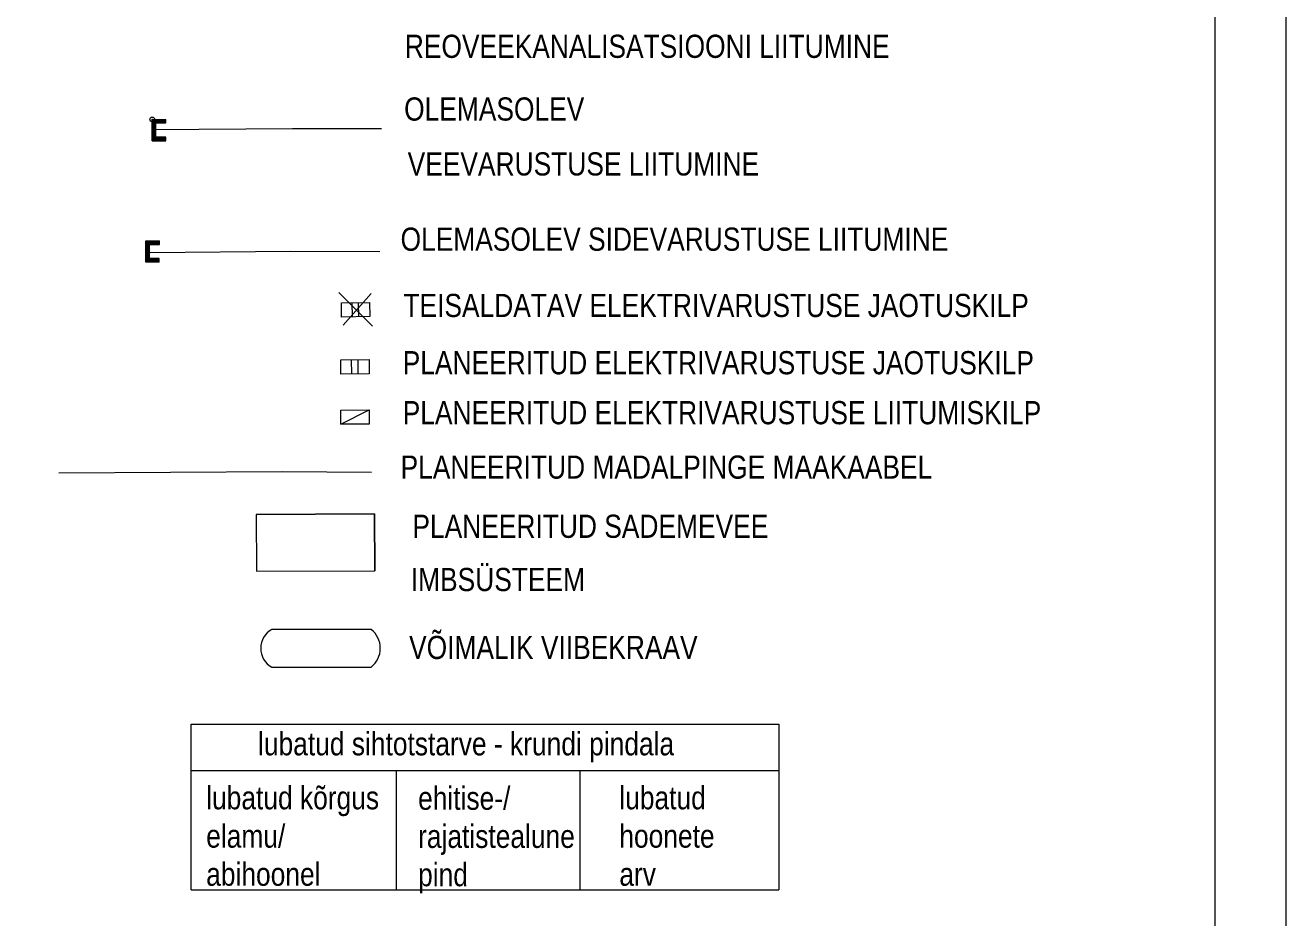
# Model space of a CAD drawing. Extents: x -1681 to 532, y 0 to 8657.
# Drawn here: x 532.3361 to 532.3893, y 6469.8124 to 6469.8501 of the extents above; entities that cross this region are included whole.
import ezdxf

# ---------------------------------------------------------------- set-up
doc = ezdxf.new("R2010")
doc.units = 0
doc.header["$LTSCALE"] = 0.00039
doc.header["$PDMODE"] = 32
doc.header["$PDSIZE"] = 0.000195
for name, color, linetype, lineweight in [('11', 7, 'Continuous', 13), ('12', 7, 'Continuous', 13), ('25', 7, 'Continuous', 13), ('33', 7, 'Continuous', 13), ('34', 7, 'Continuous', 13), ('9', 7, 'Continuous', 13)]:
    doc.layers.add(name, color=color, linetype=linetype, lineweight=lineweight)

msp = doc.modelspace()

# ---------------------------------------------------------------- linework, layer by layer
at = {"layer": '11'}
for p, q in [((532.34146, 6469.84521), (532.34146, 6469.84611)), ((532.34146, 6469.84611), (532.34203, 6469.84611)), ((532.34146, 6469.84582), (532.34175, 6469.84611)), ((532.34146, 6469.84586), (532.34171, 6469.84611)), ((532.34146, 6469.84589), (532.34168, 6469.84611)), ((532.34146, 6469.84593), (532.34164, 6469.84611)), ((532.34146, 6469.84596), (532.3416, 6469.84611)), ((532.34146, 6469.846), (532.34157, 6469.84611)), ((532.34146, 6469.84604), (532.34153, 6469.84611)), ((532.34146, 6469.84607), (532.3415, 6469.84611)), ((532.34146, 6469.84579), (532.34161, 6469.84594)), ((532.34154, 6469.84529), (532.34153, 6469.84604)), ((532.34153, 6469.84604), (532.34203, 6469.84604)), ((532.34161, 6469.84536), (532.34161, 6469.84596)), ((532.34161, 6469.84596), (532.34203, 6469.84596)), ((532.34163, 6469.84596), (532.34178, 6469.84611)), ((532.34167, 6469.84596), (532.34182, 6469.84611)), ((532.3417, 6469.84596), (532.34185, 6469.84611)), ((532.34174, 6469.84596), (532.34189, 6469.84611)), ((532.34177, 6469.84596), (532.34192, 6469.84611)), ((532.34181, 6469.84596), (532.34196, 6469.84611)), ((532.34184, 6469.84596), (532.34199, 6469.84611)), ((532.34188, 6469.84596), (532.34203, 6469.84611)), ((532.34191, 6469.84596), (532.34203, 6469.84608)), ((532.34195, 6469.84596), (532.34203, 6469.84605)), ((532.34198, 6469.84596), (532.34203, 6469.84601)), ((532.34202, 6469.84596), (532.34203, 6469.84598)), ((532.34203, 6469.84596), (532.34203, 6469.84611)), ((532.34146, 6469.84575), (532.34161, 6469.8459)), ((532.34146, 6469.84572), (532.34161, 6469.84587)), ((532.34146, 6469.84568), (532.34161, 6469.84583)), ((532.34146, 6469.84565), (532.34161, 6469.8458)), ((532.34146, 6469.84561), (532.34161, 6469.84576)), ((532.34146, 6469.84558), (532.34161, 6469.84573)), ((532.34146, 6469.84554), (532.34161, 6469.84569)), ((532.34146, 6469.8455), (532.34161, 6469.84566)), ((532.34146, 6469.84547), (532.34161, 6469.84562)), ((532.34146, 6469.84543), (532.34161, 6469.84558)), ((532.34146, 6469.8454), (532.34161, 6469.84555)), ((532.34146, 6469.84536), (532.34161, 6469.84551)), ((532.34146, 6469.84533), (532.34161, 6469.84548)), ((532.34146, 6469.84529), (532.34161, 6469.84544)), ((532.34146, 6469.84526), (532.34161, 6469.84541)), ((532.34146, 6469.84522), (532.34161, 6469.84537)), ((532.34149, 6469.84521), (532.34164, 6469.84536)), ((532.34152, 6469.84521), (532.34167, 6469.84536)), ((532.34204, 6469.84529), (532.34154, 6469.84529)), ((532.34156, 6469.84521), (532.34171, 6469.84536)), ((532.34159, 6469.84521), (532.34174, 6469.84536)), ((532.34204, 6469.84536), (532.34161, 6469.84536)), ((532.34163, 6469.84521), (532.34178, 6469.84536)), ((532.34166, 6469.84521), (532.34181, 6469.84536)), ((532.3417, 6469.84521), (532.34185, 6469.84536)), ((532.34173, 6469.84521), (532.34188, 6469.84536)), ((532.34177, 6469.84521), (532.34192, 6469.84536)), ((532.3418, 6469.84521), (532.34195, 6469.84536)), ((532.34184, 6469.84521), (532.34199, 6469.84536)), ((532.34187, 6469.84521), (532.34202, 6469.84536)), ((532.34191, 6469.84521), (532.34204, 6469.84534)), ((532.34195, 6469.84521), (532.34204, 6469.8453)), ((532.34198, 6469.84521), (532.34204, 6469.84527)), ((532.34202, 6469.84521), (532.34204, 6469.84523))]:
    msp.add_line(p, q, dxfattribs=at)
msp.add_lwpolyline([(532.34146, 6469.84521), (532.34204, 6469.84521), (532.34204, 6469.84536)], dxfattribs=at)
msp.add_point((532.34146, 6469.84611), dxfattribs=at)
at = {"layer": '12'}
msp.add_lwpolyline([(532.34146, 6469.84568), (532.34739, 6469.84573), (532.35115, 6469.84572)], dxfattribs=at)
at = {"layer": '25'}
for points in [[(532.38934, 6469.75882), (532.17934, 6469.75882), (532.17934, 6469.90732), (532.38934, 6469.90732)], [(532.38634, 6469.76182), (532.19134, 6469.76182), (532.19134, 6469.90432), (532.38634, 6469.90432)]]:
    msp.add_lwpolyline(points, close=True, dxfattribs=at)
at = {"layer": '33'}
for p, q in [((532.34992, 6469.83777), (532.34991, 6469.83837)), ((532.35019, 6469.83777), (532.35018, 6469.83837)), ((532.34989, 6469.83535), (532.34988, 6469.83595)), ((532.35016, 6469.83536), (532.35016, 6469.83595)), ((532.34943, 6469.83323), (532.35062, 6469.83384))]:
    msp.add_line(p, q, dxfattribs=at)
for points in [[(532.35065, 6469.83778), (532.34946, 6469.83776), (532.34945, 6469.83836), (532.35064, 6469.83837)], [(532.35062, 6469.83536), (532.34943, 6469.83535), (532.34942, 6469.83595), (532.35062, 6469.83596)], [(532.35062, 6469.83324), (532.34943, 6469.83323), (532.34942, 6469.83383), (532.35062, 6469.83384)]]:
    msp.add_lwpolyline(points, close=True, dxfattribs=at)
msp.add_lwpolyline([(532.33752, 6469.83118), (532.34695, 6469.83123), (532.35072, 6469.83121)], dxfattribs=at)
at = {"layer": '34'}
for p, q in [((532.34934, 6469.83879), (532.35077, 6469.83738)), ((532.35071, 6469.83875), (532.34952, 6469.83742)), ((532.34585, 6469.82942), (532.35085, 6469.82944)), ((532.35085, 6469.82944), (532.35086, 6469.82704)), ((532.34585, 6469.82942), (532.34586, 6469.82702)), ((532.34586, 6469.82702), (532.35086, 6469.82704)), ((532.35071, 6469.82456), (532.3465, 6469.82456)), ((532.35071, 6469.82456), (532.3465, 6469.82456)), ((532.3465, 6469.82296), (532.35071, 6469.82296)), ((532.3465, 6469.82296), (532.35071, 6469.82296)), ((532.3431, 6469.81356), (532.3431, 6469.82056)), ((532.3431, 6469.8186), (532.36793, 6469.8186)), ((532.35178, 6469.81356), (532.35178, 6469.8186)), ((532.35953, 6469.81356), (532.35953, 6469.8186)), ((532.3431, 6469.81356), (532.36793, 6469.81356))]:
    msp.add_line(p, q, dxfattribs=at)
msp.add_lwpolyline([(532.35085, 6469.82944), (532.34585, 6469.82942), (532.34586, 6469.82702), (532.35086, 6469.82704)], close=True, dxfattribs=at)
msp.add_lwpolyline([(532.3431, 6469.82056), (532.36793, 6469.82056), (532.36793, 6469.81356)], dxfattribs=at)
for centre, radius, start, end in [((532.3469527, 6469.8237641), 0.00091158, 119.17111, 240.82888), ((532.3469527, 6469.8237641), 0.00091158, 119.17111, 240.82888), ((532.3500776, 6469.8237641), 0.00101676, 308.47875, 51.52125), ((532.3500776, 6469.8237641), 0.00101676, 308.47875, 51.52125)]:
    msp.add_arc(centre, radius, start, end, dxfattribs=at)
at = {"layer": '9'}
for p, q in [((532.34119, 6469.84008), (532.34119, 6469.84098)), ((532.34119, 6469.84098), (532.34177, 6469.84098)), ((532.34119, 6469.84069), (532.34148, 6469.84098)), ((532.34119, 6469.84073), (532.34144, 6469.84098)), ((532.34119, 6469.84077), (532.34141, 6469.84098)), ((532.34119, 6469.8408), (532.34137, 6469.84098)), ((532.34119, 6469.84084), (532.34134, 6469.84098)), ((532.34119, 6469.84087), (532.3413, 6469.84098)), ((532.34119, 6469.84091), (532.34127, 6469.84098)), ((532.34119, 6469.84094), (532.34123, 6469.84098)), ((532.34119, 6469.84098), (532.3412, 6469.84098)), ((532.34119, 6469.84066), (532.34134, 6469.84081)), ((532.34119, 6469.84062), (532.34134, 6469.84077)), ((532.34119, 6469.84059), (532.34134, 6469.84074)), ((532.34119, 6469.84055), (532.34134, 6469.8407)), ((532.34119, 6469.84052), (532.34134, 6469.84067)), ((532.34119, 6469.84048), (532.34134, 6469.84063)), ((532.34126, 6469.84016), (532.34127, 6469.84091)), ((532.34127, 6469.84091), (532.34177, 6469.8409)), ((532.34134, 6469.84023), (532.34134, 6469.84083)), ((532.34134, 6469.84083), (532.34177, 6469.84083)), ((532.34136, 6469.84083), (532.34152, 6469.84098)), ((532.3414, 6469.84083), (532.34155, 6469.84098)), ((532.34144, 6469.84083), (532.34159, 6469.84098)), ((532.34147, 6469.84083), (532.34162, 6469.84098)), ((532.34151, 6469.84083), (532.34166, 6469.84098)), ((532.34154, 6469.84083), (532.34169, 6469.84098)), ((532.34158, 6469.84083), (532.34173, 6469.84098)), ((532.34161, 6469.84083), (532.34176, 6469.84098)), ((532.34165, 6469.84083), (532.34177, 6469.84095)), ((532.34168, 6469.84083), (532.34177, 6469.84091)), ((532.34172, 6469.84083), (532.34177, 6469.84088)), ((532.34175, 6469.84083), (532.34177, 6469.84084)), ((532.34177, 6469.84083), (532.34177, 6469.84098)), ((532.34119, 6469.84045), (532.34134, 6469.8406)), ((532.34119, 6469.84041), (532.34134, 6469.84056)), ((532.34119, 6469.84038), (532.34134, 6469.84053)), ((532.34119, 6469.84034), (532.34134, 6469.84049)), ((532.34119, 6469.8403), (532.34134, 6469.84045)), ((532.34119, 6469.84027), (532.34134, 6469.84042)), ((532.34119, 6469.84023), (532.34134, 6469.84038)), ((532.34119, 6469.8402), (532.34134, 6469.84035)), ((532.34119, 6469.84016), (532.34134, 6469.84031)), ((532.34119, 6469.84013), (532.34134, 6469.84028)), ((532.34119, 6469.84009), (532.34134, 6469.84024)), ((532.34176, 6469.84008), (532.34119, 6469.84008)), ((532.34121, 6469.84008), (532.34136, 6469.84023)), ((532.34125, 6469.84008), (532.3414, 6469.84023)), ((532.34176, 6469.84015), (532.34126, 6469.84016)), ((532.34128, 6469.84008), (532.34143, 6469.84023)), ((532.34132, 6469.84008), (532.34147, 6469.84023)), ((532.34176, 6469.84023), (532.34134, 6469.84023)), ((532.34135, 6469.84008), (532.3415, 6469.84023)), ((532.34139, 6469.84008), (532.34154, 6469.84023)), ((532.34143, 6469.84008), (532.34158, 6469.84023)), ((532.34146, 6469.84008), (532.34161, 6469.84023)), ((532.3415, 6469.84008), (532.34165, 6469.84023)), ((532.34153, 6469.84008), (532.34168, 6469.84023)), ((532.34157, 6469.84008), (532.34172, 6469.84023)), ((532.3416, 6469.84008), (532.34175, 6469.84023)), ((532.34164, 6469.84008), (532.34176, 6469.84021)), ((532.34167, 6469.84008), (532.34176, 6469.84017)), ((532.34171, 6469.84008), (532.34176, 6469.84013)), ((532.34174, 6469.84008), (532.34176, 6469.8401)), ((532.34176, 6469.84008), (532.34176, 6469.84023))]:
    msp.add_line(p, q, dxfattribs=at)
msp.add_lwpolyline([(532.34138, 6469.84049), (532.3473, 6469.84054), (532.35107, 6469.84053)], dxfattribs=at)

# ---------------------------------------------------------------- texts
at = {"layer": '34', "width": 0.85}
for s, p in [('REOVEEKANALISATSIOONI LIITUMINE', (532.35213, 6469.84871)), ('OLEMASOLEV', (532.3521, 6469.84606)), ('VEEVARUSTUSE LIITUMINE', (532.35225, 6469.84374)), ('OLEMASOLEV SIDEVARUSTUSE LIITUMINE', (532.35195, 6469.84056)), ('TEISALDATAV ELEKTRIVARUSTUSE JAOTUSKILP', (532.35207, 6469.83776)), ('PLANEERITUD ELEKTRIVARUSTUSE JAOTUSKILP', (532.35204, 6469.83534)), ('PLANEERITUD ELEKTRIVARUSTUSE LIITUMISKILP', (532.35204, 6469.83323)), ('PLANEERITUD MADALPINGE MAAKAABEL', (532.35195, 6469.83093)), ('PLANEERITUD SADEMEVEE', (532.35245, 6469.82843)), ('IMBSÜSTEEM', (532.35238, 6469.82618)), ('VÕIMALIK VIIBEKRAAV', (532.35231, 6469.82331)), ('lubatud sihtotstarve - krundi pindala', (532.34593, 6469.81924)), ('lubatud kõrgus', (532.34374, 6469.81696)), ('ehitise-/', (532.35269, 6469.81694)), ('lubatud', (532.36119, 6469.81696)), ('elamu/', (532.34374, 6469.81534)), ('rajatistealune', (532.35269, 6469.81533)), ('hoonete', (532.36119, 6469.81534)), ('abihoonel', (532.34374, 6469.81373)), ('pind', (532.35269, 6469.81371)), ('arv', (532.36119, 6469.81373))]:
    msp.add_text(s, height=0.0009794, dxfattribs=at).set_placement(p)

doc.saveas('drawing.dxf')
